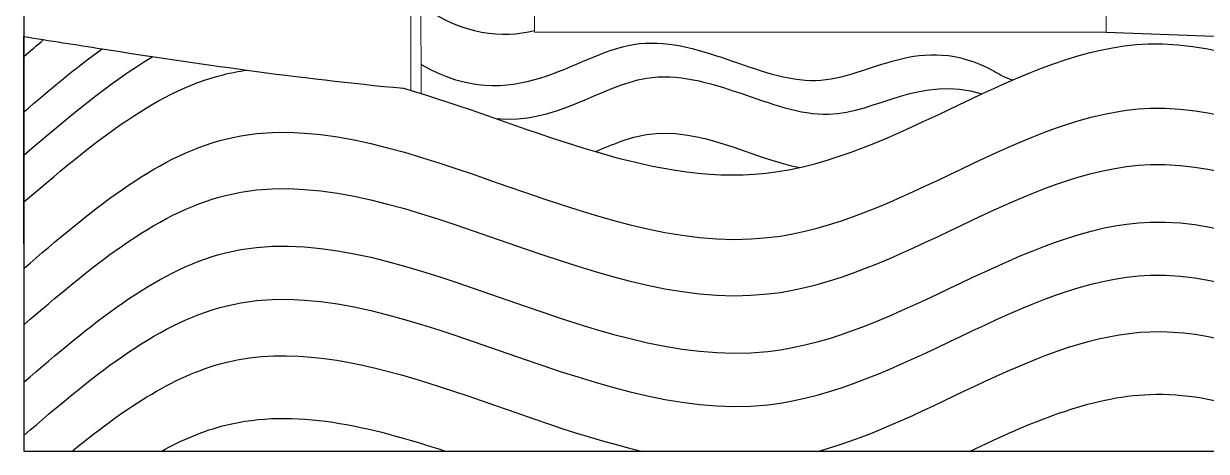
# Model space of a CAD drawing. Header units: millimetres. Extents: x 19901 to 42199, y 14822 to 21214.
# Drawn here: x 23333 to 24251, y 15614 to 15946 of the extents above; entities that cross this region are included whole.
import ezdxf

# ---------------------------------------------------------------- set-up
doc = ezdxf.new("R2010")
doc.units = ezdxf.units.MM
doc.layers.get('0').update_dxf_attribs({"lineweight": 18})
doc.layers.add('acqua', color=140, linetype='Continuous')
doc.layers.add('Wall', color=7, linetype='Continuous', lineweight=20)

msp = doc.modelspace()

# ---------------------------------------------------------------- linework, layer by layer
for p, q in [((23332.97, 17220.44), (23333.33, 15613.97)), ((23641.33, 15891.68), (23639.42, 16439.23)), ((23332.91, 16006.91), (23332.99, 15935.97))]:
    msp.add_line(p, q)
at = {"layer": 'acqua'}
for p, q in [((23333.33, 15613.97), (23332.99, 15935.97)), ((23333.33, 15613.97), (23332.99, 15935.97)), ((24172.97, 15939.23), (24270.64, 15935.64)), ((25332.95, 15613.97), (23333.33, 15613.97)), ((25332.95, 15613.97), (23333.33, 15613.97))]:
    msp.add_line(p, q, dxfattribs=at)
for centre, radius, start, end in [((27276.7, 40702.94), 25078.99, 260.952591, 261.093128), ((27276.7, 40702.94), 25078.99, 260.952591, 261.093128), ((24278.11, 21552.74), 5695.44, 261.06722, 262.21032), ((24278.11, 21552.74), 5695.44, 261.06722, 262.21032), ((23913.19, 18888.25), 3006.08, 262.21822, 264.54708), ((23913.19, 18888.25), 3006.08, 262.21822, 264.54708)]:
    msp.add_arc(centre, radius, start, end, dxfattribs=at)
for points in [[(23640.61, 15960.4), (23675.05, 15936.47), (23703.75, 15934.66), (23729.42, 15940.51)], [(23333, 15920.42), (23338.15, 15924.81), (23343.29, 15929.19), (23348.44, 15933.52)], [(23333, 15920.42), (23338.15, 15924.81), (23343.29, 15929.19), (23348.44, 15933.52)], [(23333.05, 15877.48), (23353.14, 15894.65), (23373.27, 15911.56), (23393.75, 15926.37)], [(23333.05, 15877.48), (23353.14, 15894.65), (23373.27, 15911.56), (23393.75, 15926.37)], [(23333.09, 15843.88), (23366.51, 15872.37), (23399.13, 15900.31), (23433.06, 15920.34)], [(23333.09, 15843.88), (23366.51, 15872.37), (23399.13, 15900.31), (23433.06, 15920.34)]]:
    msp.add_open_spline(points, degree=3, dxfattribs=at)
for points, knots in [([(23641.25, 15914.14), (23713.94, 15872.96), (23807.31, 15973.34), (23951.89, 15864.35), (24030.75, 15943.92), (24094.86, 15903.74), (24100.61, 15902.26)], [1151.540945, 1151.540945, 1151.540945, 1151.540945, 1321.671715, 1498.557273, 1671.798003, 1684.913594, 1684.913594, 1684.913594, 1684.913594]), ([(23627.53, 15895.77), (23718.48, 15869.84), (23925.37, 15763.86), (24226.25, 16034.04), (24511.54, 15755.56), (24694.87, 15874.69), (24747.99, 15897.33)], [332.204834, 332.204834, 332.204834, 332.204834, 613.855116, 927.042642, 1318.144685, 1489.112968, 1489.112968, 1489.112968, 1489.112968]), ([(23627.53, 15895.77), (23718.48, 15869.84), (23925.37, 15763.86), (24226.25, 16034.04), (24511.54, 15755.56), (24694.87, 15874.69), (24747.99, 15897.33)], [332.204834, 332.204834, 332.204834, 332.204834, 613.855116, 927.042642, 1318.144685, 1489.112968, 1489.112968, 1489.112968, 1489.112968]), ([(23333.13, 15807.51), (23383.02, 15850.23), (23438.55, 15897.33), (23499.94, 15909), (23506.17, 15909.85)], [2.341674, 2.341674, 2.341674, 2.341674, 185.90905, 206.411504, 206.411504, 206.411504, 206.411504]), ([(23333.13, 15807.51), (23383.02, 15850.23), (23438.55, 15897.33), (23499.94, 15909), (23506.17, 15909.85)], [2.341674, 2.341674, 2.341674, 2.341674, 185.90905, 206.411504, 206.411504, 206.411504, 206.411504]), ([(23699.31, 15872.2), (23745.23, 15867.43), (23828.25, 15938.83), (23956.19, 15842.38), (24028.96, 15906.47), (24076.33, 15891.32)], [1191.189269, 1191.189269, 1191.189269, 1191.189269, 1321.671715, 1498.557273, 1651.565122, 1651.565122, 1651.565122, 1651.565122]), ([(23333.18, 15756.09), (23383.64, 15799.31), (23550.43, 15942.03), (23882.5, 15673.82), (24228.02, 15984.09), (24541.92, 15677.68), (24834.01, 15941.59), (24963.62, 15788.01), (25043.06, 15754.74)], [0.234676, 0.234676, 0.234676, 0.234676, 185.90905, 613.855116, 927.042642, 1318.144685, 1576.900583, 1822.418222, 1822.418222, 1822.418222, 1822.418222]), ([(23333.18, 15756.09), (23383.64, 15799.31), (23550.43, 15942.03), (23882.5, 15673.82), (24228.02, 15984.09), (24541.92, 15677.68), (24834.01, 15941.59), (24963.62, 15788.01), (25043.06, 15754.74)], [0.234676, 0.234676, 0.234676, 0.234676, 185.90905, 613.855116, 927.042642, 1318.144685, 1576.900583, 1822.418222, 1822.418222, 1822.418222, 1822.418222]), ([(23776.63, 15846.56), (23790.11, 15852.33), (23843.13, 15874.41), (23897.13, 15841.94), (23934.86, 15834.2)], [1273.941243, 1273.941243, 1273.941243, 1273.941243, 1321.671715, 1468.764658, 1468.764658, 1468.764658, 1468.764658]), ([(23776.63, 15846.56), (23790.11, 15852.33), (23843.13, 15874.41), (23897.13, 15841.94), (23934.86, 15834.2)], [1273.941243, 1273.941243, 1273.941243, 1273.941243, 1321.671715, 1468.764658, 1468.764658, 1468.764658, 1468.764658]), ([(23333.23, 15712.42), (23383.67, 15755.62), (23550.44, 15898.28), (23882.48, 15630.1), (24228, 15940.37), (24541.91, 15633.95), (24834, 15897.87), (24963.62, 15744.27), (25043.06, 15711)], [0.314982, 0.314982, 0.314982, 0.314982, 185.90905, 613.855116, 927.042642, 1318.144685, 1576.900583, 1822.437189, 1822.437189, 1822.437189, 1822.437189]), ([(23333.23, 15712.42), (23383.67, 15755.62), (23550.44, 15898.28), (23882.48, 15630.1), (24228, 15940.37), (24541.91, 15633.95), (24834, 15897.87), (24963.62, 15744.27), (25043.06, 15711)], [0.314982, 0.314982, 0.314982, 0.314982, 185.90905, 613.855116, 927.042642, 1318.144685, 1576.900583, 1822.437189, 1822.437189, 1822.437189, 1822.437189]), ([(23333.28, 15667.87), (23383.7, 15711.06), (23550.46, 15853.67), (23882.48, 15585.5), (24228, 15895.77), (24541.91, 15589.36), (24834, 15853.28), (24963.62, 15699.67), (25043.07, 15666.41)], [0.373872, 0.373872, 0.373872, 0.373872, 185.90905, 613.855116, 927.042642, 1318.144685, 1576.900583, 1822.440809, 1822.440809, 1822.440809, 1822.440809]), ([(23333.28, 15667.87), (23383.7, 15711.06), (23550.46, 15853.67), (23882.48, 15585.5), (24228, 15895.77), (24541.91, 15589.36), (24834, 15853.28), (24963.62, 15699.67), (25043.07, 15666.41)], [0.373872, 0.373872, 0.373872, 0.373872, 185.90905, 613.855116, 927.042642, 1318.144685, 1576.900583, 1822.440809, 1822.440809, 1822.440809, 1822.440809]), ([(23333.32, 15626.57), (23383.73, 15669.75), (23550.48, 15812.32), (23882.48, 15544.17), (24228, 15854.44), (24541.9, 15548.03), (24830.27, 15808.58), (24957.72, 15665.15), (25032.07, 15629.98)], [0.432763, 0.432763, 0.432763, 0.432763, 185.90905, 613.855116, 927.042642, 1318.144685, 1576.900583, 1811.01159, 1811.01159, 1811.01159, 1811.01159]), ([(23333.32, 15626.57), (23383.73, 15669.75), (23550.48, 15812.32), (23882.48, 15544.17), (24228, 15854.44), (24541.9, 15548.03), (24830.27, 15808.58), (24957.72, 15665.15), (25032.07, 15629.98)], [0.432763, 0.432763, 0.432763, 0.432763, 185.90905, 613.855116, 927.042642, 1318.144685, 1576.900583, 1811.01159, 1811.01159, 1811.01159, 1811.01159]), ([(23370.33, 15613.97), (23408.65, 15645.26), (23539.7, 15736.59), (23702.03, 15639.18), (23813.48, 15613.97)], [45.725203, 45.725203, 45.725203, 45.725203, 185.90905, 516.769109, 516.769109, 516.769109, 516.769109]), ([(23370.33, 15613.97), (23408.65, 15645.26), (23539.7, 15736.59), (23702.03, 15639.18), (23813.48, 15613.97)], [45.725203, 45.725203, 45.725203, 45.725203, 185.90905, 516.769109, 516.769109, 516.769109, 516.769109]), ([(23370.33, 15613.97), (23408.65, 15645.26), (23539.7, 15736.59), (23702.03, 15639.18), (23813.48, 15613.97)], [45.725203, 45.725203, 45.725203, 45.725203, 185.90905, 516.769109, 516.769109, 516.769109, 516.769109]), ([(23370.33, 15613.97), (23408.65, 15645.26), (23539.7, 15736.59), (23702.03, 15639.18), (23813.48, 15613.97)], [45.725203, 45.725203, 45.725203, 45.725203, 185.90905, 516.769109, 516.769109, 516.769109, 516.769109]), ([(23949.27, 15613.97), (24037.42, 15638.13), (24211.4, 15774.75), (24394.9, 15640.15), (24490.74, 15613.97)], [653.658208, 653.658208, 653.658208, 653.658208, 927.042642, 1221.60361, 1221.60361, 1221.60361, 1221.60361]), ([(23949.27, 15613.97), (24037.42, 15638.13), (24211.4, 15774.75), (24394.9, 15640.15), (24490.74, 15613.97)], [653.658208, 653.658208, 653.658208, 653.658208, 927.042642, 1221.60361, 1221.60361, 1221.60361, 1221.60361]), ([(23949.27, 15613.97), (24037.42, 15638.13), (24211.4, 15774.75), (24394.9, 15640.15), (24490.74, 15613.97)], [653.658208, 653.658208, 653.658208, 653.658208, 927.042642, 1221.60361, 1221.60361, 1221.60361, 1221.60361]), ([(23949.27, 15613.97), (24037.42, 15638.13), (24211.4, 15774.75), (24394.9, 15640.15), (24490.74, 15613.97)], [653.658208, 653.658208, 653.658208, 653.658208, 927.042642, 1221.60361, 1221.60361, 1221.60361, 1221.60361]), ([(24066.78, 15613.97), (24113.62, 15636.11), (24212.13, 15679.52), (24313.62, 15638.01), (24367.77, 15613.97)], [777.302226, 777.302226, 777.302226, 777.302226, 927.042642, 1095.083444, 1095.083444, 1095.083444, 1095.083444]), ([(24066.78, 15613.97), (24113.62, 15636.11), (24212.13, 15679.52), (24313.62, 15638.01), (24367.77, 15613.97)], [777.302226, 777.302226, 777.302226, 777.302226, 927.042642, 1095.083444, 1095.083444, 1095.083444, 1095.083444]), ([(23439.55, 15613.97), (23455.81, 15622.94), (23524.45, 15652.13), (23600.99, 15633.63), (23660.72, 15613.97)], [128.739534, 128.739534, 128.739534, 128.739534, 185.90905, 365.494072, 365.494072, 365.494072, 365.494072]), ([(23439.55, 15613.97), (23455.81, 15622.94), (23524.45, 15652.13), (23600.99, 15633.63), (23660.72, 15613.97)], [128.739534, 128.739534, 128.739534, 128.739534, 185.90905, 365.494072, 365.494072, 365.494072, 365.494072])]:
    msp.add_open_spline(points, degree=3, knots=knots, dxfattribs=at)
at = {"layer": 'Wall'}
for p, q in [((23633.32, 15894.09), (23632.97, 16449.23)), ((24172.97, 16449.23), (24172.97, 15939.23)), ((23729.42, 15939.23), (23729.42, 16349.23)), ((23729.42, 15939.23), (24172.97, 15939.23)), ((23333.33, 15613.97), (25332.95, 15614.42))]:
    msp.add_line(p, q, dxfattribs=at)

doc.saveas('drawing.dxf')
